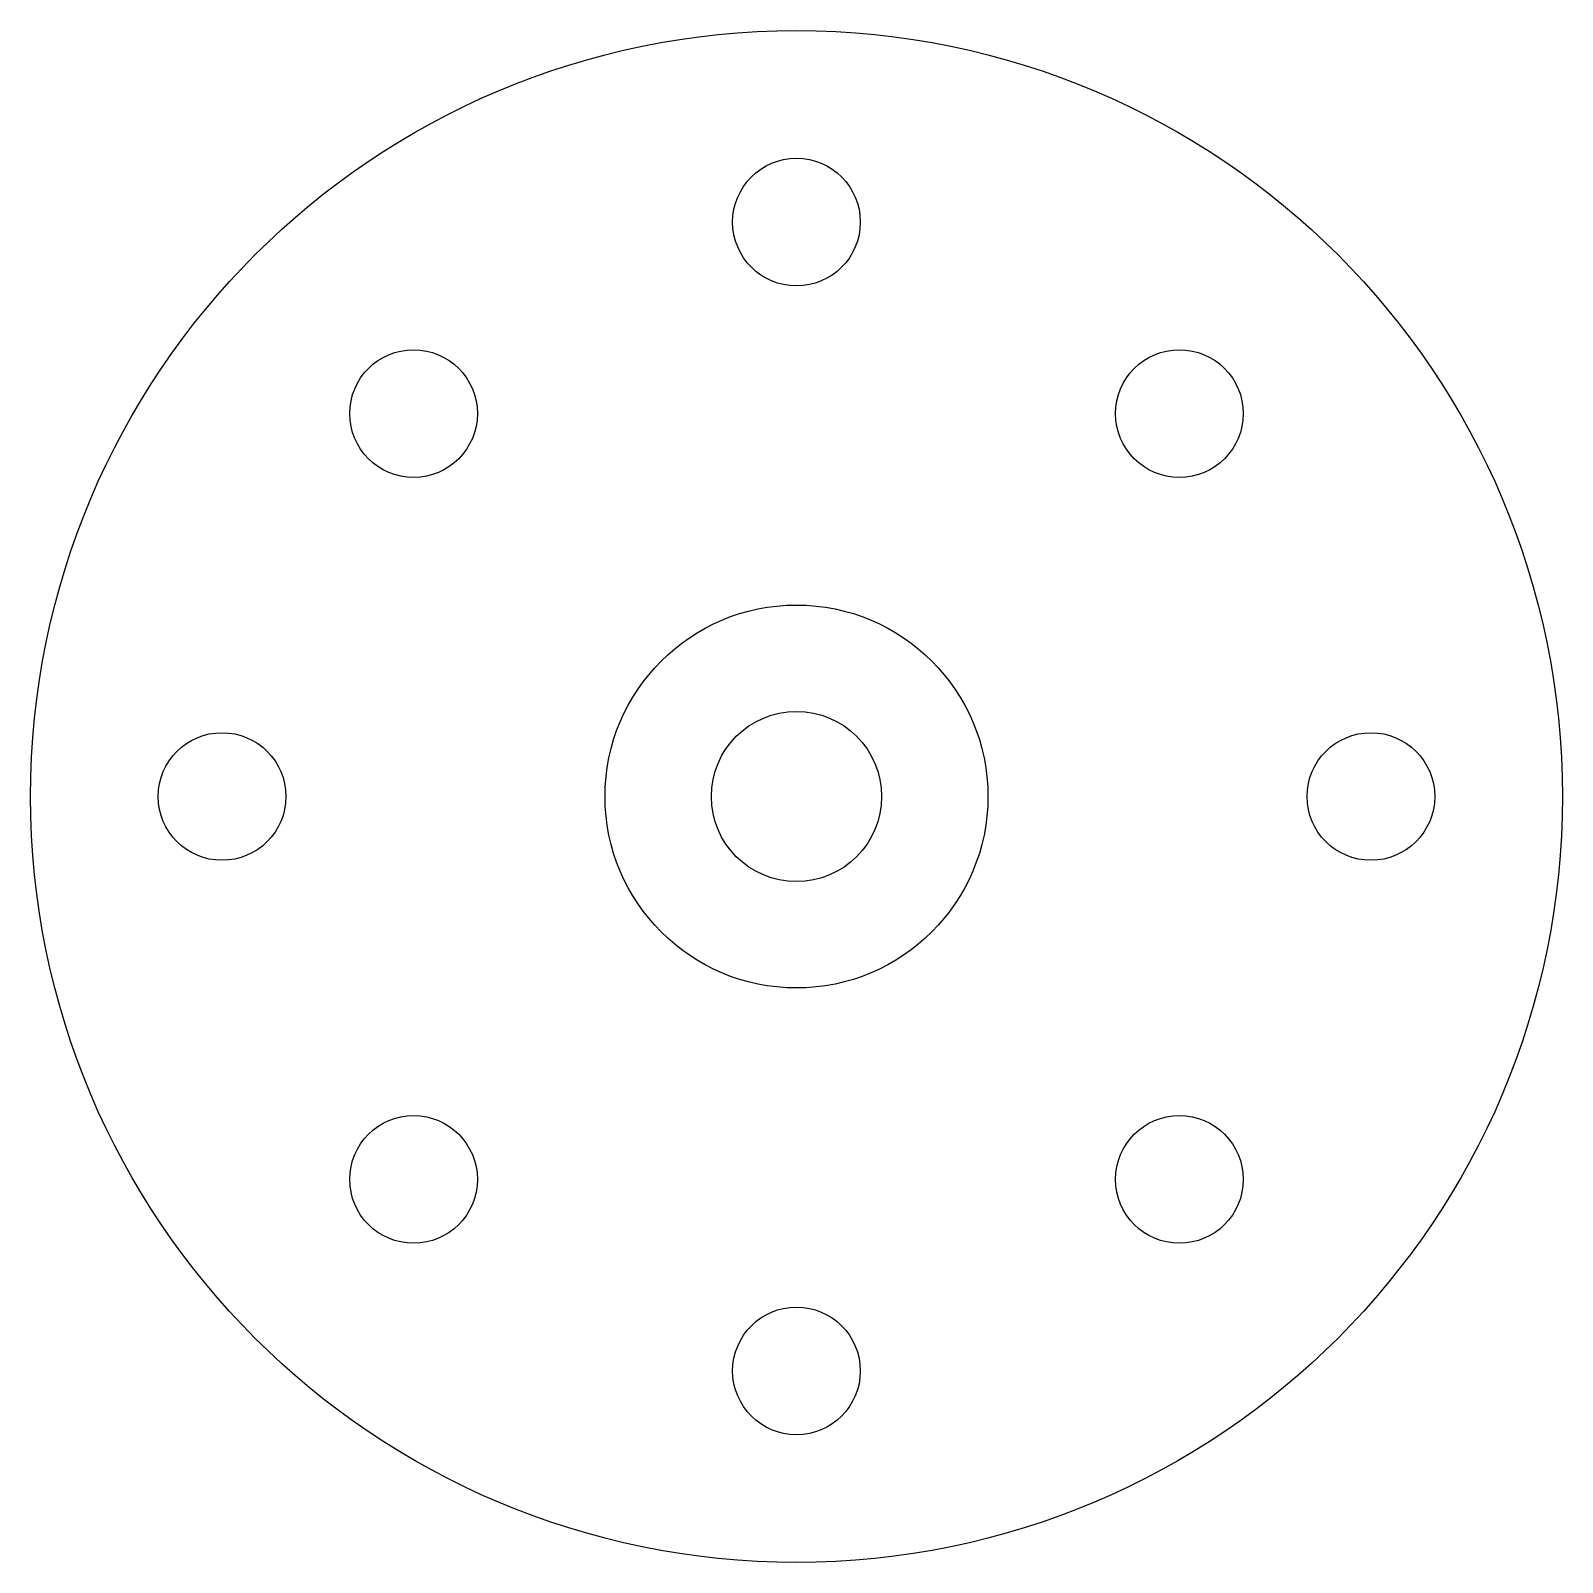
# Model space of a CAD drawing. Header units: millimetres. Extents: x 133.5 to 169.5, y 190 to 226.
import ezdxf

# ---------------------------------------------------------------- set-up
doc = ezdxf.new("R2010")
doc.units = ezdxf.units.MM
doc.layers.add('Default', color=7, linetype='Continuous')

msp = doc.modelspace()

# ---------------------------------------------------------------- linework, layer by layer
at = {"layer": 'Default', "color": 7, "linetype": 'Continuous'}
for centre, radius in [((151.482, 207.984), 18), ((151.482, 221.484), 1.5), ((142.482, 216.984), 1.5), ((160.482, 216.984), 1.5), ((151.482, 207.984), 4.5), ((151.482, 207.984), 4.5), ((151.482, 207.984), 2), ((137.982, 207.984), 1.5), ((164.982, 207.984), 1.5), ((142.482, 198.984), 1.5), ((160.482, 198.984), 1.5), ((151.482, 194.484), 1.5)]:
    msp.add_circle(centre, radius, dxfattribs=at)

doc.saveas('drawing.dxf')
